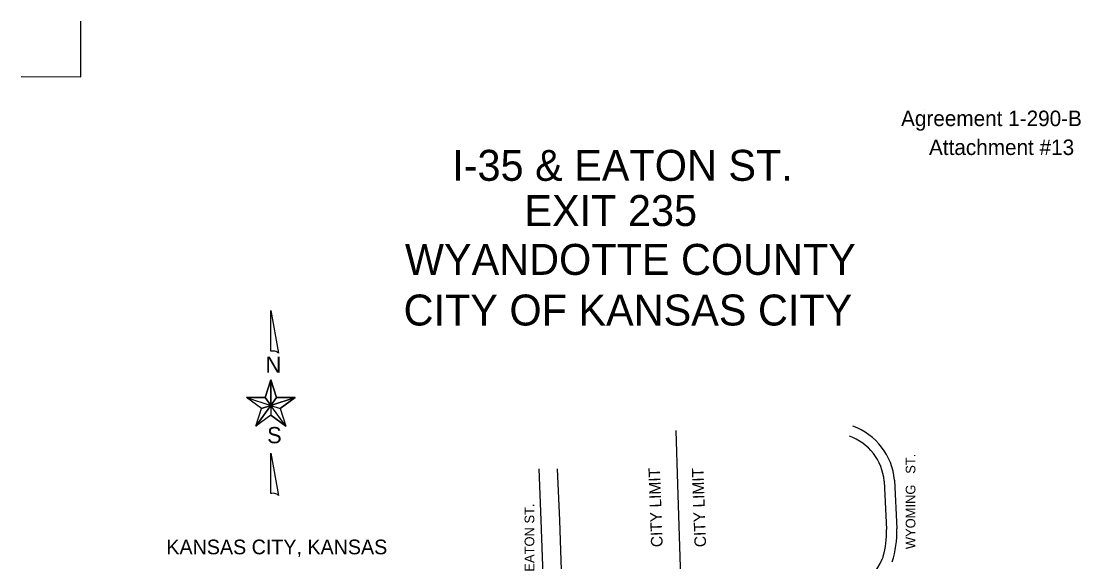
# Model space of a CAD drawing. Extents: x 182.066 to 182.746, y 42.727 to 43.441.
# Drawn here: x 182.066 to 182.584, y 43.176 to 43.441 of the extents above; entities that cross this region are included whole.
import ezdxf

# ---------------------------------------------------------------- set-up
doc = ezdxf.new("R2010")
doc.units = 0
for name, color, linetype in [('PL Inter City Label Text', 7, 'Continuous'), ('PL Inter City Limit', 7, 'Continuous'), ('PL Inter City1 Maintenance Attch', 7, 'Continuous'), ('PL Inter North Arrow', 7, 'Continuous'), ('PL Inter Plot Fence Markers', 7, 'Continuous'), ('PL Inter Road Lines', 7, 'Continuous'), ('PL Inter State Boundary', 7, 'Continuous'), ('PL Inter Street Names', 7, 'Continuous'), ('PL Inter Title Text', 7, 'Continuous')]:
    doc.layers.add(name, color=color, linetype=linetype)

msp = doc.modelspace()

# ---------------------------------------------------------------- linework, layer by layer
at = {"layer": 'PL Inter North Arrow'}
msp.add_line((182.18521733439843, 43.25675511896414), (182.18801750011917, 43.26545348569394), dxfattribs=at)
for points in [[(182.18801750965727, 43.27939470667375), (182.18801752327147, 43.299293714396505), (182.19171133682673, 43.27850103613486), (182.19117513630493, 43.27891808157381), (182.19057935787538, 43.27927554918601), (182.19004315719053, 43.27945428315538), (182.18944737855713, 43.279513861430026), (182.18873244414797, 43.27951386191916)], [(182.18801750011917, 43.26545348569394), (182.18521733439843, 43.25675511896414), (182.1880174915186, 43.252882555665444)], [(182.18805696656156, 43.265441399907544), (182.18805695797118, 43.25288536480006), (182.19087201350354, 43.25677281917901)], [(182.17610192068125, 43.256755125200584), (182.1880174915186, 43.252882555665444), (182.18348957257453, 43.25139311207743)], [(182.18524190594016, 43.25677282303092), (182.17612649222252, 43.25677282926737), (182.18805695797118, 43.25288536480006)], [(182.18062982898672, 43.24269474538839), (182.1880174915186, 43.252882555665444), (182.1880174882577, 43.2481163262708)], [(182.1806395055963, 43.242697554543874), (182.18349924919428, 43.251410816153914), (182.18805695797118, 43.25288536480006)], [(182.1999926455224, 43.25675510885541), (182.19087723180476, 43.25675511509184), (182.1880174915186, 43.252882555665444)], [(182.1880174915186, 43.252882555665444), (182.19260498629214, 43.25139310584098), (182.19540514011024, 43.24269473527965)], [(182.18805695797118, 43.25288536480006), (182.1880569547001, 43.24810424048393), (182.1954297116413, 43.24269754442494)], [(182.18805695797118, 43.25288536480006), (182.19261466291192, 43.25141080991748), (182.19998742722072, 43.25677281294257)], [(182.1880174620076, 43.209748179643164), (182.188017475581, 43.2295876094984), (182.19171128917708, 43.20885450910427), (182.1912346665228, 43.20927155450245), (182.19051973235818, 43.209629022196175), (182.1898047980713, 43.20980775628784), (182.18920901947868, 43.209926912429985), (182.18849408498798, 43.209807757184585)]]:
    msp.add_lwpolyline(points, close=True, dxfattribs=at)
for points in [[(182.18521733439843, 43.25675511896414), (182.18801750011917, 43.26545348569394)], [(182.18801750011917, 43.26545348569394), (182.19087723180476, 43.25675511509184)], [(182.18348957257453, 43.25139311207743), (182.17610192068125, 43.256755125200584), (182.18521733439843, 43.25675511896414)], [(182.19087723180476, 43.25675511509184), (182.1999926455224, 43.25675510885541), (182.19260498629214, 43.25139310584098)], [(182.1880174882577, 43.2481163262708), (182.18062982898672, 43.24269474538839), (182.18348957257453, 43.25139311207743)], [(182.19260498629214, 43.25139310584098), (182.19540514011024, 43.24269473527965), (182.1880174882577, 43.2481163262708)]]:
    msp.add_lwpolyline(points, dxfattribs=at)
at = {"layer": 'PL Inter Plot Fence Markers'}
msp.add_lwpolyline([(182.06590986059024, 43.41380907215386), (182.09501209413878, 43.413702193608536), (182.09506416504686, 43.44093940396757)], dxfattribs=at)
at = {"layer": 'PL Inter Road Lines'}
for p, q in [((182.49314919072555, 43.216305847443685), (182.49431170338522, 43.19243146957246)), ((182.48807002745224, 43.21586120498021), (182.48926602804195, 43.19211185303697))]:
    msp.add_line(p, q, dxfattribs=at)
for points in [[(182.3217541300554, 43.156464724115835), (182.32024591198282, 43.196645710916684), (182.31923613349144, 43.22178309302474)], [(182.33076430208732, 43.15770195748167), (182.32935673768256, 43.196615949528045), (182.3283462027681, 43.221772101734366)]]:
    msp.add_lwpolyline(points, dxfattribs=at)
for centre, radius, start, end in [((182.83454482067546, 43.08134839174152), 0.4545454545454545, 135.92403359970817, 135.92404535277637), ((182.46241881543543, 43.21361562745342), 0.030847905552034222, 5.003071685011682, 70.4394493307969), ((182.46241881543543, 43.21361562745342), 0.0257493172173157, 5.003071685011682, 70.4394493307969), ((182.44772898702942, 43.190733939907346), 0.04155988941164852, 343.70953157283924, 1.8999845867115823), ((182.44702059351525, 43.19097645873255), 0.047313487057952686, 341.9747972735951, 1.7622671532673735), ((182.45782062311895, 43.18979026058838), 0.03172750206068342, 272.7221936102719, 337.3251759481932), ((182.4756591732661, 43.182363069610716), 0.012404572497040491, 337.2159514928638, 344.63420009859175)]:
    msp.add_arc(centre, radius, start, end, dxfattribs=at)
at = {"layer": 'PL Inter State Boundary'}
msp.add_lwpolyline([(182.3988837466694, 42.849765865511195), (182.38710519033458, 43.21423855244638), (182.3863020689147, 43.240626166206695)], dxfattribs=at)

# ---------------------------------------------------------------- texts
at = {"layer": 'PL Inter City Label Text'}
msp.add_text('KANSAS CITY, KANSAS', height=0.007199999999999999, dxfattribs=at).set_placement((182.13691727300832, 43.18001079771461))
at = {"layer": 'PL Inter City Limit'}
for p in [(182.37976874309462, 43.1836034670534), (182.40101326468283, 43.1836034670534)]:
    msp.add_text('CITY LIMIT', height=0.005679999999999998, rotation=92, dxfattribs=at).set_placement(p)
at = {"layer": 'PL Inter City1 Maintenance Attch'}
for s, p in [('Agreement 1-290-B', (182.49635071596427, 43.38958231941707)), ('Attachment #13', (182.51001821840566, 43.375438380023105))]:
    msp.add_text(s, height=0.007579999999999998, dxfattribs=at).set_placement(p)
at = {"layer": 'PL Inter North Arrow'}
for s, p in [('N', (182.18545566128216, 43.26884942096297)), ('S', (182.18623013807237, 43.23435383643983))]:
    msp.add_text(s, height=0.007962581982582062, rotation=359.9999608002766, dxfattribs=at).set_placement(p)
at = {"layer": 'PL Inter Street Names'}
for s, p in [('WYOMING   ST.', (182.503356624244, 43.182523975952705)), ('EATON ST.', (182.31690734888969, 43.171519466737934))]:
    msp.add_text(s, height=0.004729999999999999, rotation=90, dxfattribs=at).set_placement(p)
at = {"layer": 'PL Inter Title Text'}
for s, p in [('I-35 & EATON ST.', (182.27677361434408, 43.36281055001084)), ('EXIT 235', (182.31207984603355, 43.34068084002313)), ('WYANDOTTE COUNTY', (182.25363158248373, 43.31678075323641)), ('CITY OF KANSAS CITY', (182.25297783187338, 43.29199547805018))]:
    msp.add_text(s, height=0.015149999999999999, dxfattribs=at).set_placement(p)

doc.saveas('drawing.dxf')
